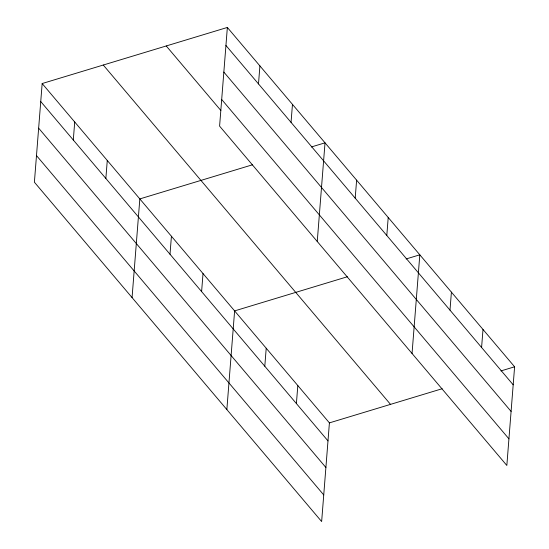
<?xml version="1.0" encoding="UTF-8"?>
<svg xmlns="http://www.w3.org/2000/svg" width="549" height="549" viewBox="0 0 549 549"><rect width="100%" height="100%" fill="white"/><g stroke="black" fill="none" stroke-linecap="round" stroke-linejoin="round"><path stroke-width="0.82" d="M42.163 83.537L34.395 182.206L321.645 521.55L329.407 422.881L42.163 83.537L227.355 27.45L514.605 366.794L506.837 465.463L219.593 126.119L227.355 27.45M73.298 140.009L74.719 121.995M105.854 178.466L107.275 160.452M132.062 297.585L139.83 198.91L252.602 164.755M170.005 254.256L171.425 236.242M201.607 291.581L203.02 273.567M226.854 409.568L234.615 310.899L347.393 276.744M258.49 83.922L259.91 65.907M264.796 366.238L266.217 348.224M291.045 122.379L292.466 104.365M296.398 403.563L297.812 385.549M317.253 241.498L325.022 142.829L311.352 146.967M355.196 198.168L356.617 180.154M386.798 235.494L388.212 217.479M412.045 353.481L419.813 254.811L406.143 258.95M449.988 310.151L451.408 292.137M481.59 347.483L483.003 329.469M329.407 422.881L442.185 388.726M500.935 370.932L514.605 366.794M225.941 45.464L513.185 384.808M223.841 72.084L511.092 411.427M221.686 99.506L508.93 438.85M166.244 45.958L220.87 110.493M103.274 65.029L390.524 404.373M40.743 101.551L327.993 440.895M38.65 128.164L325.9 467.508M36.495 155.593L323.738 494.93"/></g></svg>
